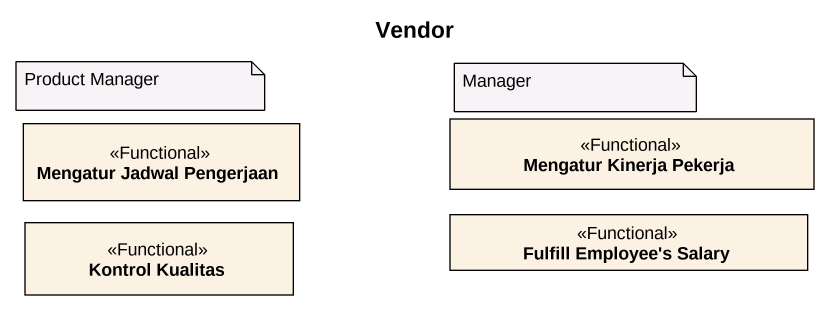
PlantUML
@startuml
title Vendor
hide circle
hide empty members
class "Mengatur Jadwal Pengerjaan" as Mengatur_Jadwal_Pengerjaan <<Functional>>
class "Mengatur Kinerja Pekerja" as Mengatur_Kinerja_Pekerja <<Functional>>
class "Kontrol Kualitas" as Kontrol_Kualitas <<Functional>>
class "Fulfill Employee's Salary" as Fulfill_Employee_s_Salary <<Functional>>
note as N1
  Product Manager
end note
note as N2
  Manager
end note
@enduml
